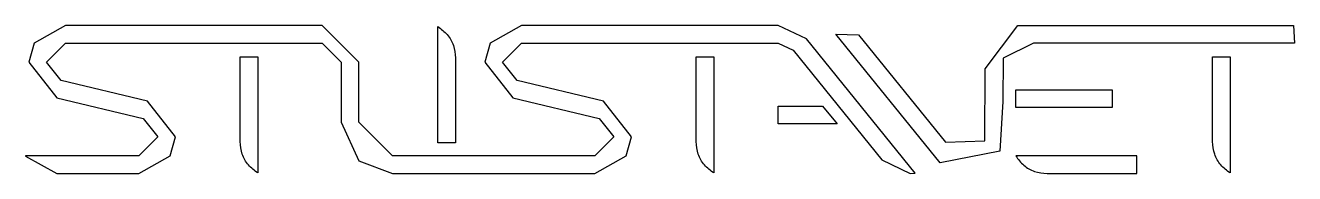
# Model space of a CAD drawing. Extents: x 8 to 252, y 11 to 39.
import ezdxf

# ---------------------------------------------------------------- set-up
doc = ezdxf.new("R2010")
doc.units = 0
doc.layers.get('0').update_dxf_attribs({"linetype": 'CONTINUOUS'})

msp = doc.modelspace()

# ---------------------------------------------------------------- linework, layer by layer
at = {"color": 7}
for points in [[(179.244131, 10.57844), (158.356582, 36.454266), (152.912516, 39.021924), (129.246771, 39.021924), (103.523344, 39.021924), (97.495924, 35.635257), (96.467789, 31.966368), (101.880529, 25.103006), (118.489024, 21.141735), (121.303627, 17.572753), (117.634738, 13.903864), (78.74, 13.903864), (72.248889, 20.394975), (72.248889, 31.966368), (65.193333, 39.021924), (15.804444, 39.021924), (9.777024, 35.635257), (8.748889, 31.966368), (14.161629, 25.103006), (30.770124, 21.141735), (33.584444, 17.573035), (29.915556, 13.904146), (8.083691, 13.904146), (8.083973, 13.9033), (14.111111, 10.51748), (29.915556, 10.51748), (35.942976, 13.904146), (36.971111, 17.573035), (31.558371, 24.436397), (14.950158, 28.397386), (12.135556, 31.966368), (15.804444, 35.635257), (65.193333, 35.635257), (68.862222, 31.966368), (68.862222, 20.395257), (72.248889, 12.953057), (78.74, 10.51748), (117.634456, 10.51748), (123.661876, 13.904146), (124.690011, 17.573035), (119.277271, 24.436397), (102.668776, 28.397668), (99.854173, 31.966651), (103.523062, 35.63554), (152.912233, 35.63554), (155.768322, 34.268455), (172.818778, 13.144686), (178.311951, 10.517762)], [(202.027948, 35.635257), (196.166768, 32.705802), (196.092233, 24.373791), (195.537768, 14.82699), (184.059864, 12.571812), (164.008257, 37.347729), (168.332571, 37.232223), (185.114652, 16.590656), (192.631032, 16.833602), (192.705567, 30.644054), (199.039692, 38.985497), (252.065553, 39.021924), (252.254456, 35.635257)], [(198.632233, 26.604146), (217.17, 26.604146), (217.17, 23.21748), (198.632233, 23.21748)], [(152.912233, 23.499702), (161.431111, 23.499702), (164.253333, 20.113035), (152.912233, 20.113035)]]:
    msp.add_lwpolyline(points, close=True, dxfattribs=at)
for points in [[(90.844793, 32.764493), (90.844793, 16.46616), (87.458127, 16.46616), (87.458127, 38.791631), (87.458127, 38.792477)], [(49.388889, 16.671053), (49.388889, 32.969386), (52.775556, 32.969386), (52.775556, 10.643915), (52.775556, 10.643068)], [(137.1092, 16.671617), (137.1092, 32.969951), (140.495867, 32.969951), (140.495867, 10.64448), (140.495867, 10.643633)], [(236.451422, 16.671053), (236.451422, 32.969386), (239.838089, 32.969386), (239.838089, 10.643915), (239.838089, 10.643068)], [(204.641873, 10.518044), (221.903713, 10.518044), (221.903713, 13.904711), (198.614453, 13.904711), (198.613889, 13.904711)]]:
    msp.add_lwpolyline(points, dxfattribs=at)
for points, knots in [([(87.458127, 38.792477), (88.088939, 38.315384), (89.35467, 37.358093), (90.593446, 35.200469), (90.760023, 33.58606), (90.844793, 32.764493)], [0, 0, 0, 0, 2.358119, 4.731583, 7.191041, 7.191041, 7.191041, 7.191041]), ([(52.775556, 10.643068), (52.14469, 11.120151), (50.878887, 12.077395), (49.640177, 14.235094), (49.47364, 15.849489), (49.388889, 16.671053)], [0, 0, 0, 0, 2.358213, 4.731646, 7.191094, 7.191094, 7.191094, 7.191094]), ([(140.495867, 10.643633), (139.865054, 11.120726), (138.599323, 12.078017), (137.360548, 14.235642), (137.193971, 15.85005), (137.1092, 16.671617)], [0, 0, 0, 0, 2.358119, 4.731583, 7.191041, 7.191041, 7.191041, 7.191041]), ([(239.838089, 10.643068), (239.207276, 11.120162), (237.941546, 12.077453), (236.70277, 14.235077), (236.536193, 15.849486), (236.451422, 16.671053)], [0, 0, 0, 0, 2.358119, 4.731583, 7.191041, 7.191041, 7.191041, 7.191041]), ([(198.613889, 13.904711), (199.090982, 13.273898), (200.048273, 12.008167), (202.205898, 10.769392), (203.820306, 10.602815), (204.641873, 10.518044)], [0, 0, 0, 0, 2.358119, 4.731583, 7.191041, 7.191041, 7.191041, 7.191041])]:
    msp.add_open_spline(points, degree=3, knots=knots, dxfattribs=at)

doc.saveas('drawing.dxf')
